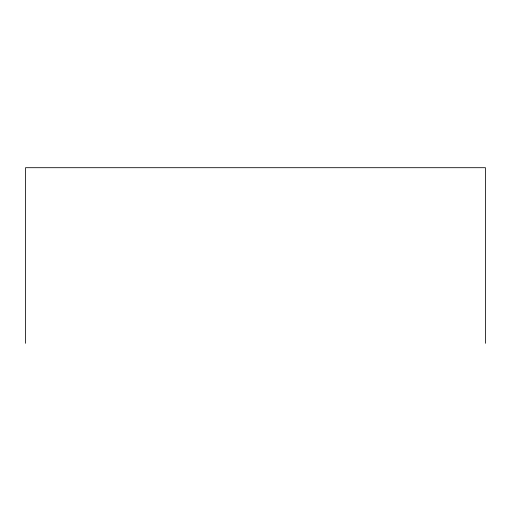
<?xml version="1.0" encoding="UTF-8"?>
<svg xmlns="http://www.w3.org/2000/svg" width="511" height="511" viewBox="0 0 511 511"><rect width="100%" height="100%" fill="white"/><g stroke="black" fill="none" stroke-linecap="round" stroke-linejoin="round"><path stroke-width="0.77" d="M485.45 343.303L485.45 167.697L25.55 167.697L25.55 343.303"/></g></svg>
